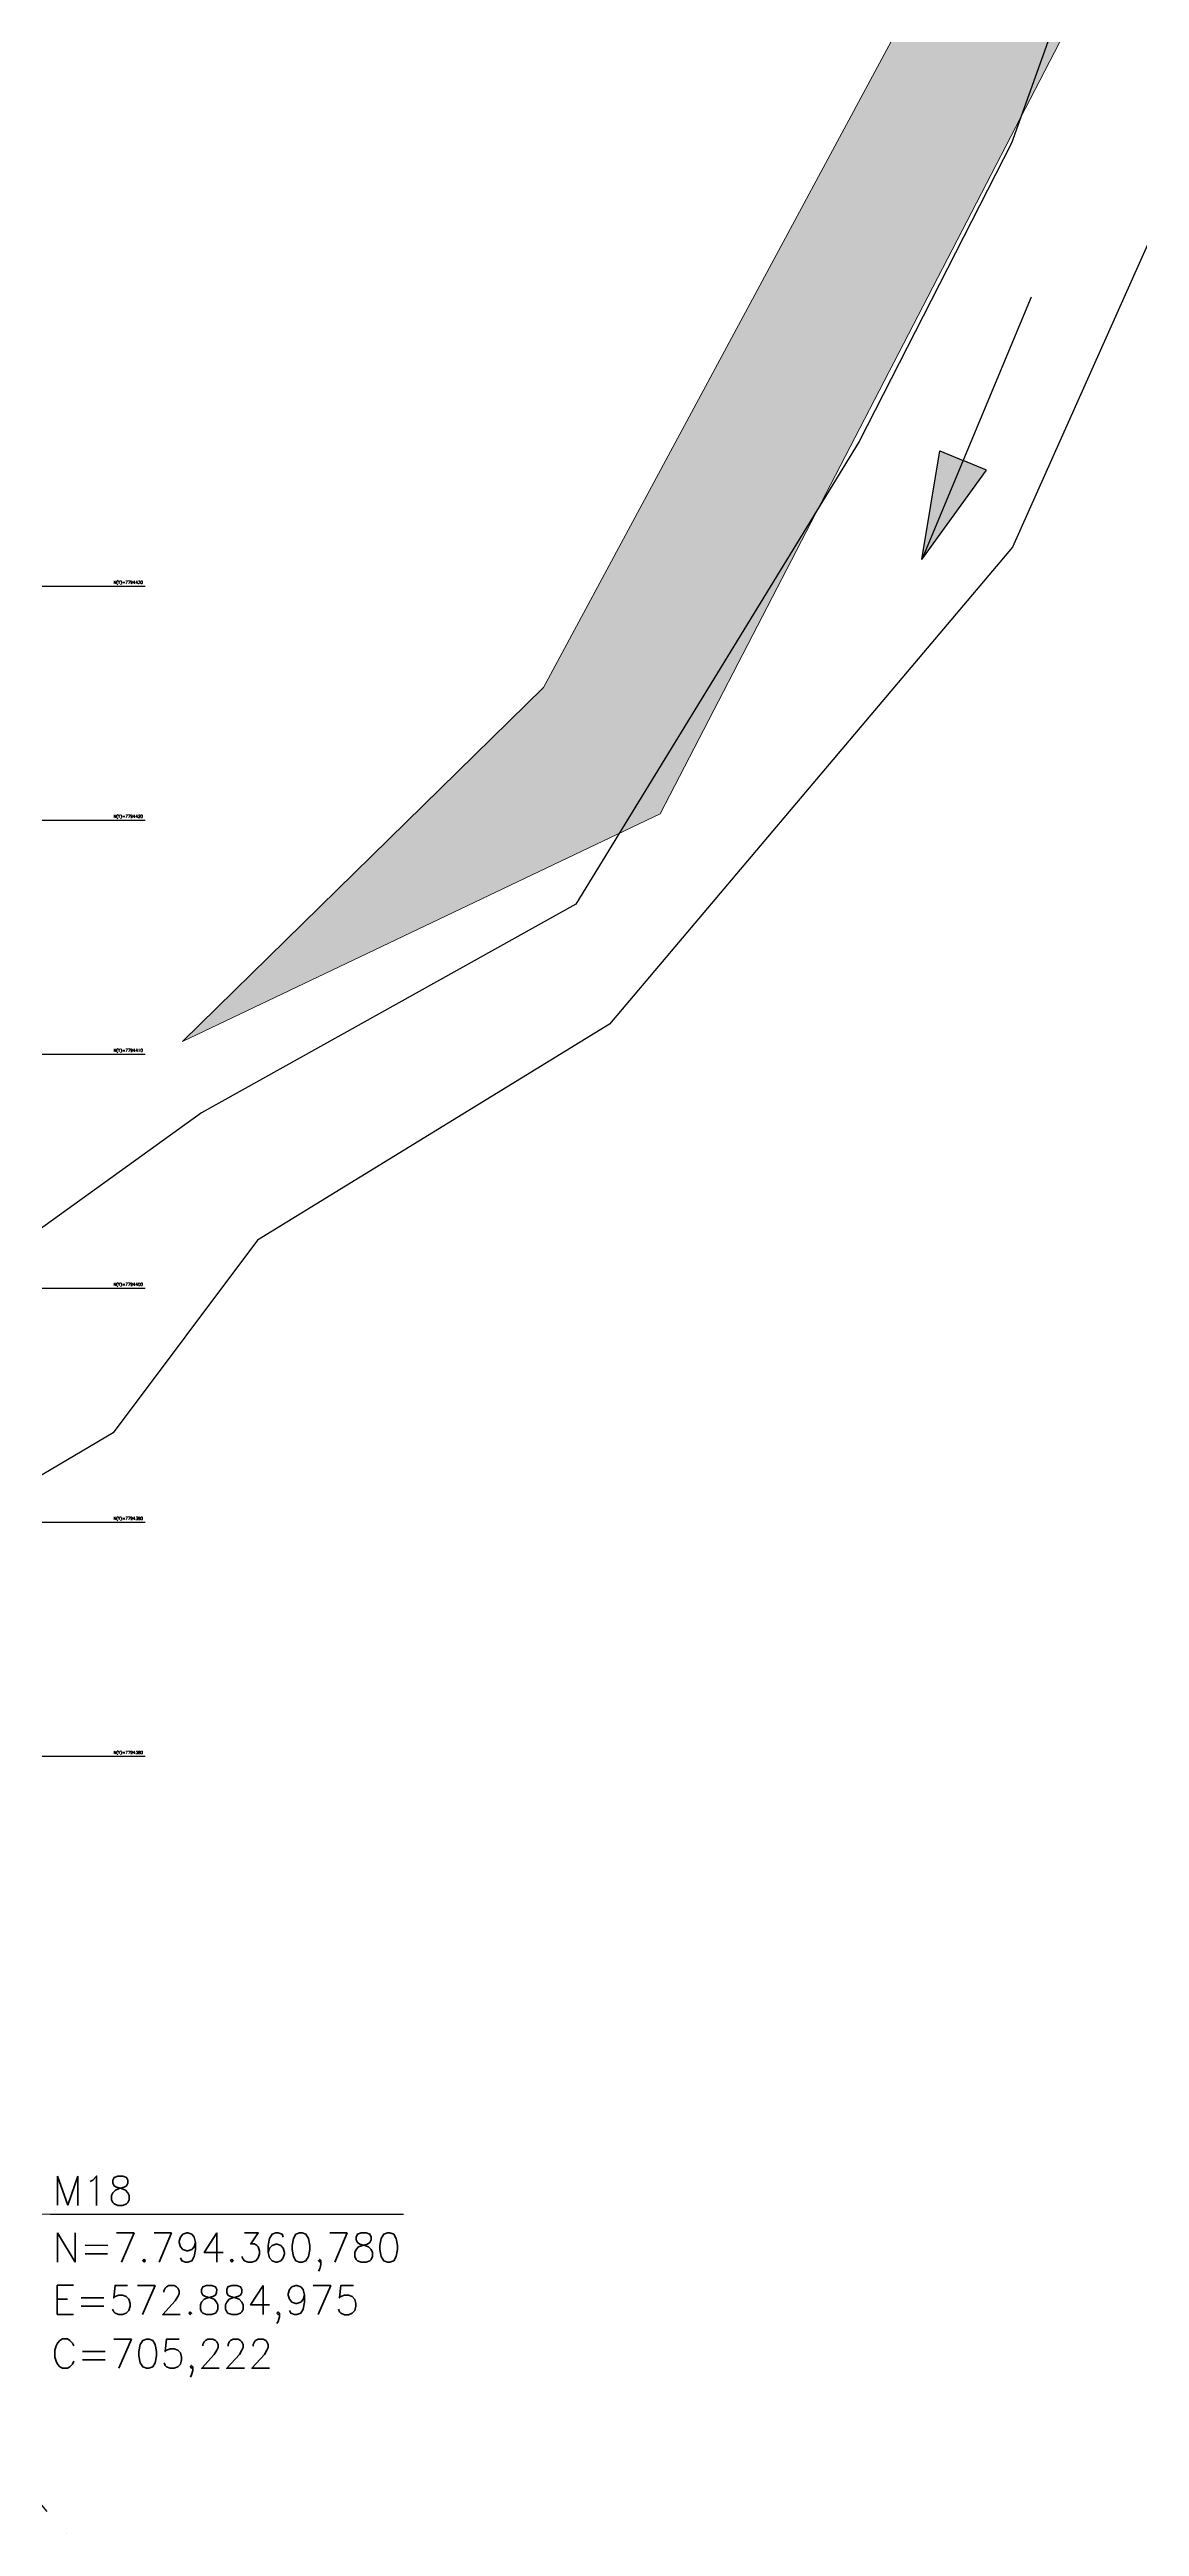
# Model space of a CAD drawing. Header units: metres. Extents: x 571679 to 576048, y 7793723 to 7796430.
# Drawn here: x 572904 to 572950.6, y 7794347.1 to 7794452.9 of the extents above; entities that cross this region are included whole.
import ezdxf
from ezdxf.enums import TextEntityAlignment as Align

# ---------------------------------------------------------------- set-up
doc = ezdxf.new("R2010")
doc.units = ezdxf.units.M
doc.linetypes.add('BORDER2', pattern=[0.875, 0.25, -0.125, 0.25, -0.125, 0, -0.125])
doc.linetypes.add('CONTINUO', pattern=[0])
for name, color, linetype in [('MALHA - LINHA', 8, 'CONTINUO'), ('TOP_CORREGO', 5, 'Continuous'), ('TOP_LINHA CHAMADA', 1, 'CONTINUO'), ('TOP_TX03', 3, 'Continuous'), ('TPCDSRUTE-Q', 2, 'BORDER2'), ('TPHIDPRCS-Q', 4, 'Continuous')]:
    doc.layers.add(name, color=color, linetype=linetype)
doc.layers.add('TOP MATA CILIAR', color=3, linetype='CERCA_DE_ARAME', lineweight=0)
doc.styles.add('L50', font='romans.shx', dxfattribs={"height": 0.0625})
doc.styles.add('R100', font='romans.shx', dxfattribs={"height": 1.25})
doc.styles.get("Standard").update_dxf_attribs({"font": 'simplex.shx'})
doc.linetypes.add('CERCA_DE_ARAME', pattern='A,0.15,-0.05,["X",Standard,S=0.05,R=0,X=-0.0175,Y=-0.025],-0.05', length=0.25)

msp = doc.modelspace()

# ---------------------------------------------------------------- hatches: boundary and pattern name
at = {"layer": 'TOP MATA CILIAR', "linetype": 'CONTINUO'}
h = msp.add_hatch(dxfattribs=at)
h.set_pattern_fill('GOST_GLASS', color=256, scale=0.5, angle=-0.10027, style=0)
h.set_pattern_definition([(44.89973354, (-13641.18, 1032.396), (4.2426341907, -0.0074245318), [2.5, -3.5]), (44.89973354, (-13640.1194, 1032.394), (4.2426341907, -0.0074245318), [1, -5]), (44.89973354, (-13641.1782, 1033.4565), (4.2426341907, -0.0074245318), [1, -5])])
h.paths.add_polyline_path([(572989.088, 7794542.509), (573042.434, 7794542.815), (573068.119, 7794593.141), (573083.547, 7794610.205), (573083.547, 7794624.075), (573082.562, 7794622.831), (573062.554, 7794598.229), (573050.567, 7794580.741), (573038.79, 7794569.221), (573014.261, 7794557.922), (572992.933, 7794554.179), (572979.11, 7794542.584), (572965.183, 7794512.8), (572952.881, 7794483.949), (572941.458, 7794456.09), (572925.106, 7794425.672), (572909.695, 7794410.537), (572930.092, 7794420.277), (572947.547, 7794454.024), (572974.033, 7794509.719)])

# ---------------------------------------------------------------- linework, layer by layer
at = {"layer": 'MALHA - LINHA'}
for p, q in [((572850, 7794430), (572908.108, 7794430)), ((572850, 7794420), (572908.108, 7794420)), ((572850, 7794410), (572908.108, 7794410)), ((572850, 7794400), (572908.108, 7794400)), ((572850, 7794390), (572908.108, 7794390)), ((572850, 7794380), (572908.108, 7794380))]:
    msp.add_line(p, q, dxfattribs=at)
at = {"layer": 'TOP MATA CILIAR', "linetype": 'CONTINUO', "elevation": 0.738}
msp.add_lwpolyline([(573083.547, 7794624.075), (573082.562, 7794622.831), (573062.554, 7794598.229), (573050.567, 7794580.741), (573038.79, 7794569.221), (573014.261, 7794557.922), (572992.933, 7794554.179), (572979.11, 7794542.584), (572965.183, 7794512.8), (572952.881, 7794483.949), (572941.458, 7794456.09), (572925.106, 7794425.672), (572909.695, 7794410.537), (572930.092, 7794420.277), (572947.547, 7794454.024), (572974.033, 7794509.719), (572989.088, 7794542.509), (573042.434, 7794542.815), (573068.119, 7794593.141), (573083.547, 7794610.205)], dxfattribs=at)
at = {"layer": 'TOP_CORREGO', "linetype": 'CONTINUO', "elevation": 707.573}
for points in [[(573083.547, 7794608.614), (573076.704, 7794601.317), (573059.196, 7794581), (573053.796, 7794554.954), (573055.081, 7794538.984), (573043.619, 7794531.58), (573031.634, 7794533.203), (573025.766, 7794538.634), (573000.983, 7794546.43), (572990.669, 7794544.214), (572979.073, 7794529.707), (572972.76, 7794504.427), (572958.961, 7794479.949), (572951.76, 7794467.578), (572945.088, 7794448.93), (572938.593, 7794436.185), (572926.488, 7794416.416), (572910.51, 7794407.494), (572902.515, 7794401.728), (572891.529, 7794394.128), (572879.26, 7794379.342), (572868.011, 7794352.132)], [(573083.547, 7794595.582), (573065.695, 7794578.35), (573059.715, 7794553.972), (573062.539, 7794536.053), (573045.482, 7794529.624), (573026.182, 7794530.698), (573011.804, 7794540.089), (573000.065, 7794542.517), (572995.086, 7794538.787), (572984.055, 7794522.766), (572974.956, 7794502.713), (572956.278, 7794465.439), (572951.256, 7794445.375), (572945.135, 7794431.666), (572927.928, 7794411.288), (572912.9, 7794402.052), (572906.737, 7794393.823), (572895.582, 7794387.221)]]:
    msp.add_lwpolyline(points, dxfattribs=at)
at = {"layer": 'TOP_LINHA CHAMADA', "color": 1, "linetype": 'CONTINUO'}
for p, q in [((572884.975, 7794360.78), (572904.045, 7794360.435)), ((572904.045, 7794360.435), (572919.126, 7794360.435))]:
    msp.add_line(p, q, dxfattribs=at)
at = {"layer": 'TPCDSRUTE-Q', "ltscale": 10, "elevation": 725.81, "flags": 128}
msp.add_lwpolyline([(573031.109, 7794247.841), (573029.33, 7794250.758), (573023.173, 7794254.793), (573019.621, 7794256.219), (572999.658, 7794271.03), (572984.478, 7794280.648), (572956.692, 7794299.141), (572926.68, 7794320.932), (572908.29, 7794342.47), (572898.206, 7794354.603)], dxfattribs=at)
at = {"layer": 'TPHIDPRCS-Q', "color": 2}
for p, q in [((572945.928, 7794442.35), (572941.258, 7794431.133)), ((572941.258, 7794431.133), (572942.025, 7794435.786)), ((572942.025, 7794435.786), (572943.023, 7794435.371)), ((572944.02, 7794434.956), (572943.023, 7794435.371)), ((572941.258, 7794431.133), (572944.02, 7794434.956))]:
    msp.add_line(p, q, dxfattribs=at)
for points in [[(572941.258, 7794431.133), (572943.023, 7794435.371), (572941.258, 7794431.133), (572942.025, 7794435.786)], [(572941.258, 7794431.133), (572943.023, 7794435.371), (572941.258, 7794431.133), (572944.02, 7794434.956)]]:
    msp.add_solid(points, dxfattribs=at)

# ---------------------------------------------------------------- texts
at = {"layer": 'MALHA - LINHA', "style": 'L50'}
for s, p in [('N(Y)=7794430', (572908.008, 7794430.1)), ('N(Y)=7794420', (572908.008, 7794420.1)), ('N(Y)=7794410', (572908.008, 7794410.1)), ('N(Y)=7794400', (572908.008, 7794400.1)), ('N(Y)=7794390', (572908.008, 7794390.1)), ('N(Y)=7794380', (572908.008, 7794380.1))]:
    msp.add_text(s, height=0.125, dxfattribs=at).set_placement(p, align=Align.RIGHT)
at = {"layer": 'TOP_TX03', "style": 'R100'}
for s, p in [('M18', (572904.152, 7794362.062)), ('N=7.794.360,780', (572904.145, 7794359.639, 705.28)), ('E=572.884,975', (572904.138, 7794357.394, 733.784))]:
    msp.add_text(s, height=1.25, rotation=359.97965, dxfattribs=at).set_placement(p, align=Align.TOP_LEFT)
msp.add_text('C=705,222', height=1.25, rotation=359.97965, dxfattribs=at).set_placement((572904.088, 7794353.851, 733.784))

doc.saveas('drawing.dxf')
